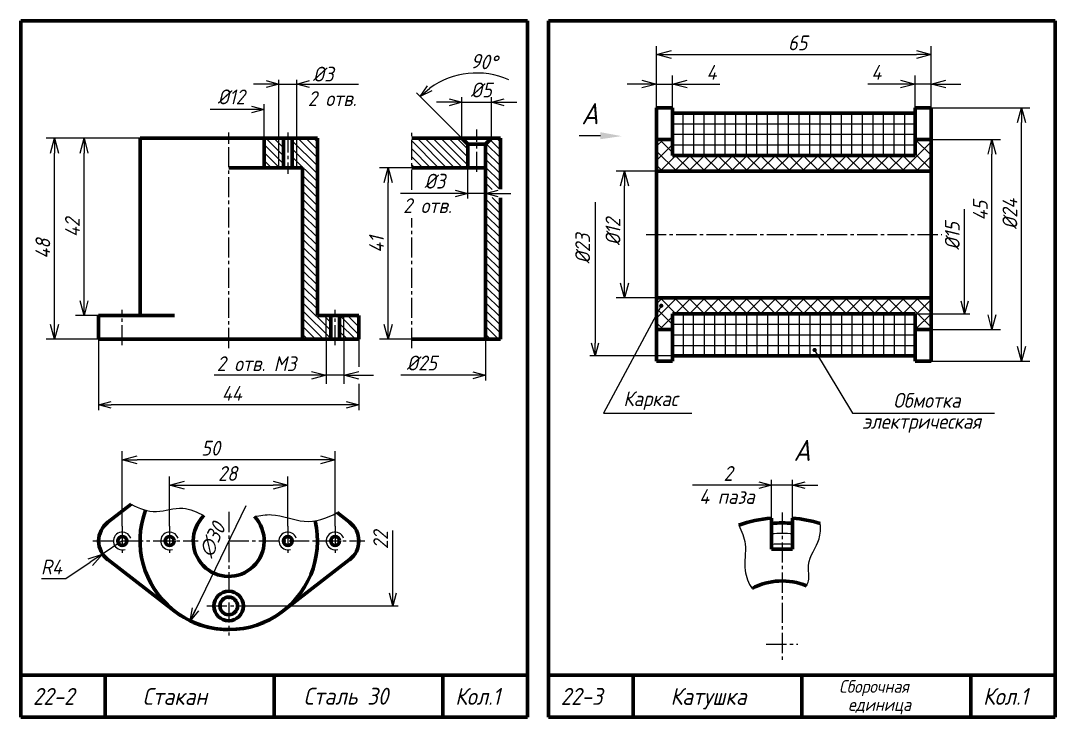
# Model space of a CAD drawing. Header units: millimetres. Extents: x -255 to 513, y 132 to 472.
# Drawn here: x -255 to -10, y 307 to 472 of the extents above; entities that cross this region are included whole.
import ezdxf

# ---------------------------------------------------------------- set-up
doc = ezdxf.new("R2010")
doc.units = ezdxf.units.MM
doc.header["$LTSCALE"] = 0.5
doc.linetypes.add('CENTER2', pattern=[28.575, 19.05, -3.175, 3.175, -3.175])
doc.layers.get('Defpoints').update_dxf_attribs({"color": 5})
doc.styles.get("Standard").update_dxf_attribs({"font": 'isocpeui.ttf', "width": 0.9})
doc.dimstyles.new('Standart 1', dxfattribs={"dimtxt": 3.5, "dimasz": 3.5, "dimexe": 2, "dimexo": 0, "dimgap": 1, "dimtad": 1, "dimtoh": 1, "dimdec": 0, "dimtxsty": 'Standard', "dimblk": 'OPEN30', "dimcen": 2.5, "dimadec": 0, "dimazin": 0, "dimtfac": 1, "dimtdec": 0, "dimtmove": 0, "dimatfit": 3, "dimldrblk": 'DOTSMALL', "dimfxl": 0, "dimarcsym": 0})

# ---------------------------------------------------------------- blocks, each defined once
blk = doc.blocks.new('_Open30')
at = {"color": 0, "linetype": 'ByBlock', "lineweight": -2}
for p, q in [((-1, 0.268), (0, 0)), ((0, 0), (-1, -0.268)), ((0, 0), (-1, 0))]:
    blk.add_line(p, q, dxfattribs=at)
blk = doc.blocks.new('*D95')
at = {"color": 0, "lineweight": -2}
for p, q in [((-230.94, 348.77), (-235.6, 345.67)), ((-244.34, 339.85), (-238.52, 343.73)), ((-250.07, 339.85), (-244.34, 339.85))]:
    blk.add_line(p, q, dxfattribs=at)
at = {"layer": 'Defpoints', "color": 0}
for p in [(-230.94, 348.77), (-235.6, 345.67)]:
    blk.add_point(p, dxfattribs=at)
at = {"color": 0, "lineweight": -2, "xscale": 3.5, "yscale": 3.5, "zscale": 3.5, "rotation": 33.66182331552118}
blk.add_blockref('_Open30', (-235.6, 345.67), dxfattribs=at)
at = {"color": 0, "insert": (-247.7, 342.6), "char_height": 3.5, "attachment_point": 5}
blk.add_mtext('R4', dxfattribs=at)
blk = doc.blocks.new('_DotSmall')
at = {"color": 0, "linetype": 'ByBlock', "const_width": 0.5}
blk.add_lwpolyline([(-0.0625, 0, 1), (0.0625, 0, 1)], format="xyb", close=True, dxfattribs=at)
blk = doc.blocks.new('*D96')
at = {"color": 0, "lineweight": -2}
for p, q in [((-162.41, 437.15), (-170, 437.15)), ((-168, 400.05), (-168, 433.65)), ((-162.41, 396.55), (-170, 396.55))]:
    blk.add_line(p, q, dxfattribs=at)
at = {"layer": 'Defpoints', "color": 0}
for p in [(-168, 437.15), (-162.41, 437.15), (-162.41, 396.55)]:
    blk.add_point(p, dxfattribs=at)
at = {"color": 0, "lineweight": -2, "xscale": 3.5, "yscale": 3.5, "zscale": 3.5}
for p, rotation in [((-168, 437.15), 90), ((-168, 396.55), 270)]:
    blk.add_blockref('_Open30', p, dxfattribs=dict(at, rotation=rotation))
at = {"color": 0, "insert": (-170.75, 419), "char_height": 3.5, "attachment_point": 5, "rotation": 90}
blk.add_mtext('41', dxfattribs=at)
blk = doc.blocks.new('*D97')
at = {"color": 0, "lineweight": -2}
for p, q in [((-219.74, 352.27), (-219.74, 364)), ((-191.74, 352.27), (-191.74, 364)), ((-216.24, 362), (-195.24, 362))]:
    blk.add_line(p, q, dxfattribs=at)
at = {"layer": 'Defpoints', "color": 0}
for p in [(-191.74, 362), (-219.74, 352.27), (-191.74, 352.27)]:
    blk.add_point(p, dxfattribs=at)
at = {"color": 0, "lineweight": -2, "xscale": 3.5, "yscale": 3.5, "zscale": 3.5, "rotation": 180}
blk.add_blockref('_Open30', (-219.74, 362), dxfattribs=at)
at = {"color": 0, "lineweight": -2, "xscale": 3.5, "yscale": 3.5, "zscale": 3.5}
blk.add_blockref('_Open30', (-191.74, 362), dxfattribs=at)
at = {"color": 0, "insert": (-206, 364.75), "char_height": 3.5, "attachment_point": 5}
blk.add_mtext('28', dxfattribs=at)
blk = doc.blocks.new('*D98')
at = {"color": 0, "lineweight": -2}
for p, q in [((-230.94, 352.27), (-230.94, 370)), ((-180.54, 352.27), (-180.54, 370)), ((-184.04, 368), (-227.44, 368))]:
    blk.add_line(p, q, dxfattribs=at)
at = {"layer": 'Defpoints', "color": 0}
for p in [(-230.94, 368), (-230.94, 352.27), (-180.54, 352.27)]:
    blk.add_point(p, dxfattribs=at)
at = {"color": 0, "lineweight": -2, "xscale": 3.5, "yscale": 3.5, "zscale": 3.5, "rotation": 180}
blk.add_blockref('_Open30', (-230.94, 368), dxfattribs=at)
at = {"color": 0, "lineweight": -2, "xscale": 3.5, "yscale": 3.5, "zscale": 3.5}
blk.add_blockref('_Open30', (-180.54, 368), dxfattribs=at)
at = {"color": 0, "insert": (-210, 370.75), "char_height": 3.5, "attachment_point": 5}
blk.add_mtext('50', dxfattribs=at)
blk = doc.blocks.new('*D99')
at = {"color": 0, "lineweight": -2}
for p, q in [((-226.74, 444.15), (-242, 444.15)), ((-240, 405.65), (-240, 440.65)), ((-236.54, 402.15), (-242, 402.15))]:
    blk.add_line(p, q, dxfattribs=at)
at = {"layer": 'Defpoints', "color": 0}
for p in [(-240, 444.15), (-226.74, 444.15), (-236.54, 402.15)]:
    blk.add_point(p, dxfattribs=at)
at = {"color": 0, "lineweight": -2, "xscale": 3.5, "yscale": 3.5, "zscale": 3.5}
for p, rotation in [((-240, 444.15), 90), ((-240, 402.15), 270)]:
    blk.add_blockref('_Open30', p, dxfattribs=dict(at, rotation=rotation))
at = {"color": 0, "insert": (-242.75, 423), "char_height": 3.5, "attachment_point": 5, "rotation": 90}
blk.add_mtext('42', dxfattribs=at)
blk = doc.blocks.new('*D100')
at = {"color": 0, "lineweight": -2}
for p, q in [((-241.25, 444.15), (-249, 444.15)), ((-247, 400.05), (-247, 440.65)), ((-236.54, 396.55), (-249, 396.55))]:
    blk.add_line(p, q, dxfattribs=at)
at = {"layer": 'Defpoints', "color": 0}
for p in [(-247, 444.15), (-241.25, 444.15), (-236.54, 396.55)]:
    blk.add_point(p, dxfattribs=at)
at = {"color": 0, "lineweight": -2, "xscale": 3.5, "yscale": 3.5, "zscale": 3.5}
for p, rotation in [((-247, 444.15), 90), ((-247, 396.55), 270)]:
    blk.add_blockref('_Open30', p, dxfattribs=dict(at, rotation=rotation))
at = {"color": 0, "insert": (-249.75, 418), "char_height": 3.5, "attachment_point": 5, "rotation": 90}
blk.add_mtext('48', dxfattribs=at)
blk = doc.blocks.new('*D101')
at = {"color": 0, "lineweight": -2}
for p, q in [((-39.4, 443.85), (-23, 443.85)), ((-25, 402.35), (-25, 440.35)), ((-39.4, 398.85), (-23, 398.85))]:
    blk.add_line(p, q, dxfattribs=at)
at = {"layer": 'Defpoints', "color": 0}
for p in [(-39.4, 443.85), (-25, 443.85), (-39.4, 398.85)]:
    blk.add_point(p, dxfattribs=at)
at = {"color": 0, "lineweight": -2, "xscale": 3.5, "yscale": 3.5, "zscale": 3.5}
for p, rotation in [((-25, 443.85), 90), ((-25, 398.85), 270)]:
    blk.add_blockref('_Open30', p, dxfattribs=dict(at, rotation=rotation))
at = {"color": 0, "insert": (-27.75, 427), "char_height": 3.5, "attachment_point": 5, "rotation": 90}
blk.add_mtext('45', dxfattribs=at)
blk = doc.blocks.new('*D102')
at = {"color": 0, "lineweight": -2}
for p, q in [((-104.4, 436.35), (-114, 436.35)), ((-112, 409.85), (-112, 432.85)), ((-104.4, 406.35), (-114, 406.35))]:
    blk.add_line(p, q, dxfattribs=at)
at = {"layer": 'Defpoints', "color": 0}
for p in [(-112, 436.35), (-104.4, 436.35), (-104.4, 406.35)]:
    blk.add_point(p, dxfattribs=at)
at = {"color": 0, "lineweight": -2, "xscale": 3.5, "yscale": 3.5, "zscale": 3.5}
for p, rotation in [((-112, 436.35), 90), ((-112, 406.35), 270)]:
    blk.add_blockref('_Open30', p, dxfattribs=dict(at, rotation=rotation))
at = {"color": 0, "insert": (-114.75, 422), "char_height": 3.5, "attachment_point": 5, "rotation": 90}
blk.add_mtext('%%c12', dxfattribs=at)
blk = doc.blocks.new('*D103')
at = {"color": 0, "lineweight": -2}
for p, q in [((-39.4, 451.35), (-16, 451.35)), ((-18, 394.85), (-18, 447.85)), ((-39.4, 391.35), (-16, 391.35))]:
    blk.add_line(p, q, dxfattribs=at)
at = {"layer": 'Defpoints', "color": 0}
for p in [(-39.4, 451.35), (-18, 451.35), (-39.4, 391.35)]:
    blk.add_point(p, dxfattribs=at)
at = {"color": 0, "lineweight": -2, "xscale": 3.5, "yscale": 3.5, "zscale": 3.5}
for p, rotation in [((-18, 451.35), 90), ((-18, 391.35), 270)]:
    blk.add_blockref('_Open30', p, dxfattribs=dict(at, rotation=rotation))
at = {"color": 0, "insert": (-20.75, 426.21), "char_height": 3.5, "attachment_point": 5, "rotation": 90}
blk.add_mtext('%%c24', dxfattribs=at)
blk = doc.blocks.new('*D104')
at = {"color": 0, "lineweight": -2}
for p, q in [((-104.4, 451.35), (-104.4, 459)), ((-100.65, 451.35), (-100.65, 459)), ((-107.9, 457), (-111.4, 457)), ((-104.4, 457), (-100.65, 457)), ((-97.15, 457), (-89.44, 457))]:
    blk.add_line(p, q, dxfattribs=at)
at = {"layer": 'Defpoints', "color": 0}
for p in [(-100.65, 457), (-104.4, 451.35), (-100.65, 451.35)]:
    blk.add_point(p, dxfattribs=at)
at = {"color": 0, "lineweight": -2, "xscale": 3.5, "yscale": 3.5, "zscale": 3.5}
blk.add_blockref('_Open30', (-104.4, 457), dxfattribs=at)
at = {"color": 0, "lineweight": -2, "xscale": 3.5, "yscale": 3.5, "zscale": 3.5, "rotation": 180}
blk.add_blockref('_Open30', (-100.65, 457), dxfattribs=at)
at = {"color": 0, "insert": (-91.41, 459.75), "char_height": 3.5, "attachment_point": 5}
blk.add_mtext('4', dxfattribs=at)
blk = doc.blocks.new('*D105')
at = {"color": 0, "lineweight": -2}
for p, q in [((-43.15, 451.35), (-43.15, 459)), ((-39.4, 451.35), (-39.4, 459)), ((-46.65, 457), (-54.36, 457)), ((-39.4, 457), (-43.15, 457)), ((-35.9, 457), (-32.4, 457))]:
    blk.add_line(p, q, dxfattribs=at)
at = {"layer": 'Defpoints', "color": 0}
for p in [(-39.4, 457), (-43.15, 451.35), (-39.4, 451.35)]:
    blk.add_point(p, dxfattribs=at)
at = {"color": 0, "lineweight": -2, "xscale": 3.5, "yscale": 3.5, "zscale": 3.5}
blk.add_blockref('_Open30', (-43.15, 457), dxfattribs=at)
at = {"color": 0, "lineweight": -2, "xscale": 3.5, "yscale": 3.5, "zscale": 3.5, "rotation": 180}
blk.add_blockref('_Open30', (-39.4, 457), dxfattribs=at)
at = {"color": 0, "insert": (-52.39, 459.75), "char_height": 3.5, "attachment_point": 5}
blk.add_mtext('4', dxfattribs=at)
blk = doc.blocks.new('*D106')
at = {"color": 0, "lineweight": -2}
for p, q in [((-104.4, 458.25), (-104.4, 466)), ((-39.4, 458.25), (-39.4, 466)), ((-100.9, 464), (-42.9, 464))]:
    blk.add_line(p, q, dxfattribs=at)
at = {"layer": 'Defpoints', "color": 0}
for p in [(-39.4, 464), (-104.4, 458.25), (-39.4, 458.25)]:
    blk.add_point(p, dxfattribs=at)
at = {"color": 0, "lineweight": -2, "xscale": 3.5, "yscale": 3.5, "zscale": 3.5, "rotation": 180}
blk.add_blockref('_Open30', (-104.4, 464), dxfattribs=at)
at = {"color": 0, "lineweight": -2, "xscale": 3.5, "yscale": 3.5, "zscale": 3.5}
blk.add_blockref('_Open30', (-39.4, 464), dxfattribs=at)
at = {"color": 0, "insert": (-71, 466.75), "char_height": 3.5, "attachment_point": 5}
blk.add_mtext('65', dxfattribs=at)

msp = doc.modelspace()

# ---------------------------------------------------------------- hatches: boundary and pattern name
h = msp.add_hatch()
h.set_pattern_fill('ANSI31', color=256, scale=0.42, angle=90, style=0)
h.set_pattern_definition([(135, (-272.2412, 319.5468), (-0.942927, -0.942927), [])])
h.paths.add_polyline_path([(-193.84, 444.15), (-197.34, 444.15), (-197.34, 437.15), (-193.84, 437.15)])
h.paths.add_polyline_path([(-192.79, 444.15), (-193.84, 444.15), (-193.84, 437.15), (-192.79, 437.15)])
h.paths.add_polyline_path([(-190.69, 437.15), (-189.64, 437.15), (-189.64, 444.15), (-190.69, 444.15)])
h.paths.add_polyline_path([(-189.64, 437.15), (-188.24, 437.15), (-188.24, 396.55), (-182.64, 396.55), (-182.64, 402.15), (-184.74, 402.15), (-184.74, 444.15), (-189.64, 444.15)])
h.paths.add_polyline_path([(-181.59, 402.15), (-182.64, 402.15), (-182.64, 396.55), (-181.59, 396.55)])
h.paths.add_polyline_path([(-179.49, 396.55), (-178.44, 396.55), (-178.44, 402.15), (-179.49, 402.15)])
h.paths.add_polyline_path([(-178.44, 396.55), (-174.94, 396.55), (-174.94, 402.15), (-178.44, 402.15)])

# ---------------------------------------------------------------- linework, layer by layer
at = {"lineweight": 60}
for p, q in [((-135, 472), (-255, 472)), ((-255, 472), (-255, 307)), ((-135, 307), (-135, 472)), ((-10, 472), (-130, 472)), ((-130, 472), (-130, 307)), ((-10, 307), (-10, 472)), ((-104.4, 391.35), (-104.4, 451.35)), ((-100.65, 451.35), (-104.4, 451.35)), ((-100.65, 440.1), (-100.65, 451.35)), ((-43.15, 440.1), (-43.15, 451.35)), ((-39.4, 451.35), (-43.15, 451.35)), ((-39.4, 451.35), (-39.4, 391.35)), ((-100.65, 450.1), (-43.15, 450.1)), ((-226.74, 444.15), (-184.74, 444.15)), ((-226.74, 402.15), (-226.74, 444.15)), ((-197.34, 437.15), (-197.34, 444.15)), ((-192.79, 437.15), (-192.79, 444.15)), ((-190.69, 437.15), (-190.69, 444.15)), ((-184.74, 402.15), (-184.74, 444.15)), ((-162.41, 444.15), (-141.41, 444.15)), ((-149.11, 442.75), (-150.51, 444.15)), ((-144.91, 442.75), (-143.51, 444.15)), ((-141.41, 432.08), (-141.41, 444.15)), ((-104.4, 443.85), (-100.65, 443.85)), ((-43.15, 443.85), (-39.4, 443.85)), ((-149.11, 442.75), (-149.11, 437.15)), ((-149.11, 442.75), (-144.91, 442.75)), ((-144.91, 437.15), (-144.91, 442.75)), ((-100.65, 440.1), (-43.15, 440.1)), ((-188.24, 437.15), (-205.74, 437.15)), ((-188.24, 396.55), (-188.24, 437.15)), ((-144.91, 437.15), (-162.41, 437.15)), ((-144.91, 396.55), (-144.91, 437.15)), ((-39.4, 436.35), (-104.4, 436.35)), ((-141.41, 396.55), (-141.41, 430.02)), ((-39.4, 406.35), (-104.4, 406.35)), ((-236.54, 396.55), (-236.54, 402.15)), ((-236.54, 402.15), (-218.57, 402.15)), ((-174.94, 402.15), (-184.74, 402.15)), ((-181.59, 396.55), (-181.59, 402.15)), ((-179.49, 396.55), (-179.49, 402.15)), ((-174.94, 402.15), (-174.94, 396.55)), ((-100.65, 402.6), (-43.15, 402.6)), ((-100.65, 402.6), (-100.65, 391.35)), ((-43.15, 402.6), (-43.15, 391.35)), ((-104.4, 398.85), (-100.65, 398.85)), ((-43.15, 398.85), (-39.4, 398.85)), ((-236.54, 396.55), (-174.94, 396.55)), ((-141.41, 396.55), (-162.41, 396.55)), ((-100.65, 392.6), (-43.15, 392.6)), ((-100.65, 391.35), (-104.4, 391.35)), ((-39.4, 391.35), (-43.15, 391.35)), ((-234.36, 353.2), (-228.85, 357.46)), ((-177.12, 353.2), (-180.07, 355.48)), ((-77.2, 346.8), (-77.2, 354.19)), ((-72.2, 346.8), (-72.2, 354.19)), ((-77.2, 346.8), (-72.2, 346.8)), ((-234.36, 344.34), (-218.57, 332.15)), ((-177.12, 344.34), (-192.91, 332.15)), ((-135, 317), (-255, 317)), ((-255, 317), (-255, 307)), ((-235, 317), (-235, 307)), ((-195, 317), (-195, 307)), ((-155, 317), (-155, 307)), ((-10, 317), (-130, 317)), ((-130, 317), (-130, 307)), ((-110, 317), (-110, 307)), ((-70, 317), (-70, 307)), ((-30, 317), (-30, 307)), ((-255, 307), (-135, 307)), ((-130, 307), (-10, 307))]:
    msp.add_line(p, q, dxfattribs=at)
for p, q in [((-196.84, 457), (-199.84, 457)), ((-193.84, 444.15), (-193.84, 458)), ((-193.84, 457), (-189.64, 457)), ((-189.64, 444.15), (-189.64, 458)), ((-186.64, 457), (-175, 457)), ((-150.51, 444.15), (-161.29, 454.93)), ((-150.51, 444.15), (-150.51, 453.92)), ((-143.51, 444.15), (-143.51, 453.92)), ((-200.34, 450.95), (-210.14, 450.95)), ((-197.34, 444.15), (-197.34, 452.2)), ((-153.51, 452.67), (-156.51, 452.67)), ((-150.51, 452.67), (-143.51, 452.67)), ((-140.51, 452.67), (-137.51, 452.67)), ((-98.15, 440.1), (-98.15, 450.1)), ((-95.65, 450.1), (-95.65, 440.1)), ((-93.15, 440.1), (-93.15, 450.1)), ((-90.65, 450.1), (-90.65, 440.1)), ((-88.15, 440.1), (-88.15, 450.1)), ((-85.65, 440.1), (-85.65, 450.1)), ((-83.15, 440.1), (-83.15, 450.1)), ((-80.65, 440.1), (-80.65, 450.1)), ((-78.15, 440.1), (-78.15, 450.1)), ((-75.65, 440.1), (-75.65, 450.1)), ((-73.15, 440.1), (-73.15, 450.1)), ((-70.65, 440.1), (-70.65, 450.1)), ((-68.15, 440.1), (-68.15, 450.1)), ((-65.65, 440.1), (-65.65, 450.1)), ((-63.15, 440.1), (-63.15, 450.1)), ((-60.65, 440.1), (-60.65, 450.1)), ((-58.15, 440.1), (-58.15, 450.1)), ((-55.65, 440.1), (-55.65, 450.1)), ((-53.15, 440.1), (-53.15, 450.1)), ((-50.65, 440.1), (-50.65, 450.1)), ((-48.15, 440.1), (-48.15, 450.1)), ((-45.65, 440.1), (-45.65, 450.1)), ((-100.65, 447.6), (-43.15, 447.6)), ((-193.84, 437.15), (-193.84, 444.15)), ((-189.64, 437.15), (-189.64, 444.15)), ((-156.04, 437.15), (-162.41, 443.51)), ((-154.15, 437.15), (-161.15, 444.15)), ((-152.27, 437.15), (-159.27, 444.15)), ((-150.38, 437.15), (-157.38, 444.15)), ((-149.11, 437.76), (-155.5, 444.15)), ((-149.11, 439.64), (-153.61, 444.15)), ((-149.11, 441.53), (-151.73, 444.15)), ((-141.41, 441.37), (-143.84, 443.81)), ((-141.41, 443.26), (-142.3, 444.15)), ((-117.72, 444.75), (-122.72, 444.76)), ((-102.82, 443.85), (-104.4, 442.27)), ((-103.75, 443.85), (-100.65, 440.74)), ((-100.65, 445.1), (-43.15, 445.1)), ((-43.15, 443.86), (-39.4, 440.11)), ((-42.2, 443.85), (-43.15, 442.9)), ((-39.77, 443.85), (-39.4, 443.48)), ((-157.93, 437.15), (-162.41, 441.63)), ((-141.41, 437.6), (-144.91, 441.1)), ((-141.41, 439.49), (-144.79, 442.87)), ((-100.65, 442.65), (-104.4, 438.9)), ((-104.4, 441.13), (-99.62, 436.35)), ((-100.65, 442.6), (-43.15, 442.6)), ((-39.4, 443.28), (-46.33, 436.35)), ((-159.81, 437.15), (-162.41, 439.74)), ((-141.41, 435.72), (-144.91, 439.22)), ((-99.83, 440.1), (-103.58, 436.35)), ((-96.46, 440.1), (-100.21, 436.35)), ((-100, 440.1), (-96.25, 436.35)), ((-93.1, 440.1), (-96.85, 436.35)), ((-96.64, 440.1), (-92.89, 436.35)), ((-89.73, 440.1), (-93.48, 436.35)), ((-93.27, 440.1), (-89.52, 436.35)), ((-86.36, 440.1), (-90.11, 436.35)), ((-89.9, 440.1), (-86.15, 436.35)), ((-82.99, 440.1), (-86.74, 436.35)), ((-86.53, 440.1), (-82.78, 436.35)), ((-79.63, 440.1), (-83.38, 436.35)), ((-83.17, 440.1), (-79.42, 436.35)), ((-76.26, 440.1), (-80.01, 436.35)), ((-79.8, 440.1), (-76.05, 436.35)), ((-72.89, 440.1), (-76.64, 436.35)), ((-76.43, 440.1), (-72.68, 436.35)), ((-69.52, 440.1), (-73.27, 436.35)), ((-73.06, 440.1), (-69.31, 436.35)), ((-66.16, 440.1), (-69.91, 436.35)), ((-69.7, 440.1), (-65.95, 436.35)), ((-62.79, 440.1), (-66.54, 436.35)), ((-66.33, 440.1), (-62.58, 436.35)), ((-59.42, 440.1), (-63.17, 436.35)), ((-62.96, 440.1), (-59.21, 436.35)), ((-56.05, 440.1), (-59.8, 436.35)), ((-59.59, 440.1), (-55.84, 436.35)), ((-52.68, 440.1), (-56.43, 436.35)), ((-56.23, 440.1), (-52.48, 436.35)), ((-49.32, 440.1), (-53.07, 436.35)), ((-52.86, 440.1), (-49.11, 436.35)), ((-45.95, 440.1), (-49.7, 436.35)), ((-49.49, 440.1), (-45.74, 436.35)), ((-46.12, 440.1), (-42.37, 436.35)), ((-43.15, 440.49), (-39.4, 436.74)), ((-39.4, 439.91), (-42.96, 436.35)), ((-161.7, 437.15), (-162.41, 437.86)), ((-149.11, 429.87), (-149.11, 437.15)), ((-141.41, 433.83), (-144.91, 437.33)), ((-104.4, 437.76), (-102.99, 436.35)), ((-39.4, 436.55), (-39.6, 436.35)), ((-141.74, 432.28), (-144.91, 435.44)), ((-143.33, 431.98), (-144.91, 433.56)), ((-152.11, 431.05), (-165.05, 431.05)), ((-144.91, 431.05), (-149.11, 431.05)), ((-141.41, 426.29), (-144.91, 429.79)), ((-141.41, 428.17), (-143.34, 430.1)), ((-141.91, 431.05), (-138.91, 431.05)), ((-119, 429), (-119, 395.6)), ((-141.41, 424.4), (-144.91, 427.9)), ((-31.47, 405.6), (-31.47, 427.39)), ((-141.41, 422.51), (-144.91, 426.01)), ((-141.41, 420.63), (-144.91, 424.13)), ((-141.41, 418.74), (-144.91, 422.24)), ((-226.74, 402.15), (-226.74, 420.25)), ((-184.74, 402.15), (-184.74, 420.25)), ((-184.74, 402.15), (-184.74, 419.25)), ((-141.41, 416.86), (-144.91, 420.36)), ((-141.41, 414.97), (-144.91, 418.47)), ((-141.41, 413.08), (-144.91, 416.58)), ((-188.24, 410.93), (-188.24, 414.34)), ((-141.41, 411.2), (-144.91, 414.7)), ((-144.91, 410.93), (-144.91, 414.34)), ((-141.41, 409.31), (-144.91, 412.81)), ((-141.41, 407.43), (-144.91, 410.93)), ((-141.41, 405.54), (-144.91, 409.04)), ((-141.41, 403.66), (-144.91, 407.16)), ((-141.41, 401.77), (-144.91, 405.27)), ((-103.32, 404.47), (-117, 379)), ((-104.4, 404.94), (-102.99, 406.35)), ((-104.4, 401.57), (-99.62, 406.35)), ((-99.83, 402.6), (-103.58, 406.35)), ((-96.46, 402.6), (-100.21, 406.35)), ((-100, 402.6), (-96.25, 406.35)), ((-93.1, 402.6), (-96.85, 406.35)), ((-96.64, 402.6), (-92.89, 406.35)), ((-89.73, 402.6), (-93.48, 406.35)), ((-93.27, 402.6), (-89.52, 406.35)), ((-86.36, 402.6), (-90.11, 406.35)), ((-89.9, 402.6), (-86.15, 406.35)), ((-82.99, 402.6), (-86.74, 406.35)), ((-86.53, 402.6), (-82.78, 406.35)), ((-79.63, 402.6), (-83.38, 406.35)), ((-83.17, 402.6), (-79.42, 406.35)), ((-76.26, 402.6), (-80.01, 406.35)), ((-79.8, 402.6), (-76.05, 406.35)), ((-72.89, 402.6), (-76.64, 406.35)), ((-76.43, 402.6), (-72.68, 406.35)), ((-69.52, 402.6), (-73.27, 406.35)), ((-73.06, 402.6), (-69.31, 406.35)), ((-66.16, 402.6), (-69.91, 406.35)), ((-69.7, 402.6), (-65.95, 406.35)), ((-62.79, 402.6), (-66.54, 406.35)), ((-66.33, 402.6), (-62.58, 406.35)), ((-59.42, 402.6), (-63.17, 406.35)), ((-62.96, 402.6), (-59.21, 406.35)), ((-56.05, 402.6), (-59.8, 406.35)), ((-59.59, 402.6), (-55.84, 406.35)), ((-52.68, 402.6), (-56.43, 406.35)), ((-56.23, 402.6), (-52.48, 406.35)), ((-49.32, 402.6), (-53.07, 406.35)), ((-52.86, 402.6), (-49.11, 406.35)), ((-45.95, 402.6), (-49.7, 406.35)), ((-49.49, 402.6), (-45.74, 406.35)), ((-39.4, 399.42), (-46.33, 406.35)), ((-46.12, 402.6), (-42.37, 406.35)), ((-43.15, 402.2), (-39.4, 405.95)), ((-39.4, 402.78), (-42.96, 406.35)), ((-39.4, 406.15), (-39.6, 406.35)), ((-182.64, 396.55), (-182.64, 402.15)), ((-178.44, 396.55), (-178.44, 402.15)), ((-141.41, 399.88), (-144.91, 403.38)), ((-100.65, 400.05), (-104.4, 403.8)), ((-103.75, 398.85), (-100.65, 401.95)), ((-98.15, 402.6), (-98.15, 392.6)), ((-95.65, 392.6), (-95.65, 402.6)), ((-93.15, 402.6), (-93.15, 392.6)), ((-90.65, 392.6), (-90.65, 402.6)), ((-88.15, 402.6), (-88.15, 392.6)), ((-85.65, 402.6), (-85.65, 392.6)), ((-83.15, 402.6), (-83.15, 392.6)), ((-80.65, 402.6), (-80.65, 392.6)), ((-78.15, 402.6), (-78.15, 392.6)), ((-75.65, 402.6), (-75.65, 392.6)), ((-73.15, 402.6), (-73.15, 392.6)), ((-70.65, 402.6), (-70.65, 392.6)), ((-68.15, 402.6), (-68.15, 392.6)), ((-65.65, 402.6), (-65.65, 392.6)), ((-63.15, 402.6), (-63.15, 392.6)), ((-60.65, 402.6), (-60.65, 392.6)), ((-58.15, 402.6), (-58.15, 392.6)), ((-55.65, 402.6), (-55.65, 392.6)), ((-53.15, 402.6), (-53.15, 392.6)), ((-50.65, 402.6), (-50.65, 392.6)), ((-48.15, 402.6), (-48.15, 392.6)), ((-45.65, 402.6), (-45.65, 392.6)), ((-43.15, 402.6), (-30.22, 402.6)), ((-43.15, 398.84), (-39.4, 402.59)), ((-141.41, 398), (-144.91, 401.5)), ((-141.84, 396.55), (-144.91, 399.61)), ((-102.82, 398.85), (-104.4, 400.43)), ((-100.65, 400.1), (-43.15, 400.1)), ((-42.2, 398.85), (-43.15, 399.8)), ((-143.73, 396.55), (-144.91, 397.73)), ((-100.65, 397.6), (-43.15, 397.6)), ((-236.54, 396.55), (-236.54, 379.75)), ((-182.64, 396.55), (-182.64, 386)), ((-178.44, 396.55), (-178.44, 386)), ((-174.94, 396.55), (-174.94, 390)), ((-144.91, 396.55), (-144.91, 386.75)), ((-100.65, 395.1), (-43.15, 395.1)), ((-100.65, 392.6), (-120.25, 392.6)), ((-67, 394), (-58, 379)), ((-186.14, 388), (-209.2, 388)), ((-178.44, 388), (-182.64, 388)), ((-174.94, 388), (-171.44, 388)), ((-147.91, 388), (-165, 388)), ((-174.94, 386), (-174.94, 379.75)), ((-177.94, 381), (-233.54, 381)), ((-117, 379), (-96.11, 379)), ((-58, 379), (-24.38, 379)), ((-77.2, 354.19), (-77.2, 363.26)), ((-72.2, 354.19), (-72.2, 363.26)), ((-80.2, 362.01), (-95.93, 362.01)), ((-72.2, 362.01), (-77.2, 362.01)), ((-69.2, 362.01), (-66.2, 362.01)), ((-201.72, 357.08), (-214.89, 329.87)), ((-166.88, 336.37), (-166.88, 351.25)), ((-200.58, 333.37), (-165.63, 333.37))]:
    msp.add_line(p, q)
at = {"linetype": 'CENTER2', "ltscale": 0.5}
for p, q in [((-147.01, 436.2), (-147.01, 446.22)), ((-205.74, 394.45), (-205.74, 445.55)), ((-191.74, 445.55), (-191.74, 435.75)), ((-162.41, 431.91), (-162.41, 445.55)), ((-162.41, 394.45), (-162.41, 425.21)), ((-106.9, 421.35), (-36.9, 421.35)), ((-230.94, 395.15), (-230.94, 403.55)), ((-180.54, 395.15), (-180.54, 403.55)), ((-205.74, 355.65), (-205.74, 326.37)), ((-74.7, 355.55), (-74.7, 320.55)), ((-230.94, 352.27), (-230.94, 345.27)), ((-219.74, 352.27), (-219.74, 345.27)), ((-191.74, 352.27), (-191.74, 345.27)), ((-180.54, 352.27), (-180.54, 345.27)), ((-237.94, 348.77), (-213, 348.77)), ((-205.74, 348.77), (-173.54, 348.77)), ((-210.91, 333.37), (-200.58, 333.37)), ((-78.45, 324.3), (-70.95, 324.3))]:
    msp.add_line(p, q, dxfattribs=at)
at = {"const_width": 0.5}
for points in [[(-103.57, 404.47, 1), (-103.07, 404.47, 1)], [(-67.25, 394, 1), (-66.75, 394, 1)]]:
    msp.add_lwpolyline(points, format="xyb", close=True, dxfattribs=at)
at = {"lineweight": 60}
for centre, radius in [((-230.94, 348.77), 1.05), ((-219.74, 348.77), 1.05), ((-191.74, 348.77), 1.05), ((-180.54, 348.77), 1.05), ((-205.74, 333.37), 3.5), ((-205.74, 333.37), 2.1)]:
    msp.add_circle(centre, radius, dxfattribs=at)
for centre, radius, start, end in [((-147.01, 440.65), 18.95, 66.3863, 125.9183), ((-230.94, 348.77), 2.1, 18.4349, 288.4349), ((-219.74, 348.77), 2.1, 18.4349, 288.4349), ((-191.74, 348.77), 2.1, 18.4349, 288.4349), ((-180.54, 348.77), 2.1, 18.4349, 288.4349), ((-74.7, 324.3), 26.25, 84.535, 95.465), ((-74.7, 324.3), 23.75, 83.9577, 96.0423)]:
    msp.add_arc(centre, radius, start, end)
for centre, radius, start, end in [((-205.74, 348.77), 21, 159.6148, 13.163), ((-230.94, 348.77), 5.6, 127.6699, 232.3301), ((-205.74, 348.77), 8.4, 134.3168, 43.4252), ((-180.54, 348.77), 5.6, 307.6699, 52.3301), ((-74.7, 324.3), 30, 94.7802, 110.0352), ((-74.7, 324.3), 28.75, 85.0115, 94.9885), ((-74.7, 324.3), 30, 72.43, 85.2198), ((-74.7, 324.3), 15, 67.379, 118.2128), ((-205.74, 348.77), 21, 232.3301, 307.6699)]:
    msp.add_arc(centre, radius, start, end, dxfattribs=at)
for points, knots in [([(-228.85, 357.46), (-226.9, 356.46), (-222.96, 354.96), (-216.84, 357.42), (-213.26, 355.58), (-211.61, 354.78)], [3.576902, 3.576902, 3.576902, 3.576902, 11.7047, 19.766958, 26.614624, 26.614624, 26.614624, 26.614624]), ([(-199.64, 354.54), (-198.3, 354.84), (-194.29, 355.48), (-187.65, 352.36), (-182.61, 354.11), (-180.07, 355.48)], [42.465501, 42.465501, 42.465501, 42.465501, 47.596173, 57.794212, 68.51052, 68.51052, 68.51052, 68.51052]), ([(-68.93, 338.14), (-68.71, 338.5), (-68.07, 340), (-69.2, 344.21), (-65.68, 348.22), (-65.56, 351.66), (-65.65, 352.9)], [25.413221, 25.413221, 25.413221, 25.413221, 26.458757, 29.458757, 34.843922, 37.773595, 37.773595, 37.773595, 37.773595]), ([(-84.98, 352.48), (-84.24, 351.03), (-82.83, 347.64), (-84.08, 342.44), (-82.68, 338.76), (-81.79, 337.51)], [1.591326, 1.591326, 1.591326, 1.591326, 5.385165, 10.385165, 13.924331, 13.924331, 13.924331, 13.924331])]:
    msp.add_open_spline(points, degree=3, knots=knots)
msp.add_solid([(-117.74, 443.92), (-117.71, 445.59), (-112.72, 444.66)])

# ---------------------------------------------------------------- block references
for p, xscale, yscale, zscale in [((-193.84, 457), 3, 3, 3), ((-150.51, 452.67), 3, 3, 3), ((-197.34, 450.95), 3, 3, 3), ((-149.11, 431.05), 3, 3, 3), ((-182.64, 388), 3.5, 3.5, 3.5), ((-144.91, 388), 3, 3, 3), ((-174.94, 381), 3, 3, 3), ((-77.2, 362.01), 3, 3, 3)]:
    msp.add_blockref('_Open30', p, dxfattribs=dict(xscale=xscale, yscale=yscale, zscale=zscale))
for p, xscale, yscale, zscale, rotation in [((-189.64, 457), 3, 3, 3, 180), ((-160.41, 454.04), 3.000000000000025, 3, 3, 220.4591392332107), ((-143.51, 452.67), 3, 3, 3, 180), ((-144.91, 431.05), 3, 3, 3, 180), ((-31.47, 402.6), 3, 3, 3, 270), ((-119, 392.6), 3, 3, 3, 270), ((-178.44, 388), 3.5, 3.5, 3.5, 180), ((-236.54, 381), 3, 3, 3, 180), ((-72.2, 362.01), 3, 3, 3, 180), ((-166.88, 333.37), 3, 3, 3, 270), ((-214.89, 329.87), 3.000000000000053, 3, 3, 244.1613352997799)]:
    msp.add_blockref('_Open30', p, dxfattribs=dict(xscale=xscale, yscale=yscale, zscale=zscale, rotation=rotation))

# ---------------------------------------------------------------- texts
at = {"width": 0.9}
for s, height, p in [('2 отв.', 3.5, (-186.98, 451.79)), ('А', 5, (-122.21, 447.47)), ('2 отв.', 3.5, (-164.43, 426.44)), ('2 отв. М3', 3.5, (-208.58, 389)), ('Каркас', 3.5, (-112.28, 380.7)), ('Обмотка', 3.5, (-48.36, 380.33)), ('электрическая', 3.5, (-55.69, 375.34)), ('А', 5, (-71.98, 367.73)), ('4 паза', 3.5, (-94.32, 357.55)), ('22-2', 4, (-252.11, 309.95)), ('Стакан', 4, (-226.11, 309.95)), ('Сталь 30', 4, (-188, 310)), ('Кол.1', 4, (-152.11, 309.95)), ('22-3', 4, (-127.11, 309.95)), ('Катушка', 4, (-101.11, 309.95)), ('Сборочная', 3, (-61.21, 312.81)), ('Кол.1', 4, (-27.11, 309.95)), ('единица', 3, (-59.05, 308.52))]:
    msp.add_text(s, height=height, dxfattribs=at).set_placement(p)
at = {"char_height": 3.5, "attachment_point": 5}
for s, insert, rotation in [('90°', (-145.26, 462.27), 355.391), ('%%c15', (-34.4, 421.01), 90), ('%%c23', (-121.92, 418), 90), ('∅30', (-209.6, 349.05), 64.1613), ('22', (-169.75, 349), 90)]:
    msp.add_mtext(s, dxfattribs=dict(at, insert=insert, rotation=rotation))
for s, insert in [('%%c3', (-183.36, 459.34)), ('%%c12', (-205.14, 453.95)), ('%%c5', (-145.92, 455.59)), ('%%c3', (-156.93, 433.98)), ('%%c25', (-160, 390.92)), ('44', (-205, 383.75)), ('2', (-87.47, 364.76))]:
    msp.add_mtext(s, dxfattribs=dict(at, insert=insert))

# ---------------------------------------------------------------- dimensions: what is measured, and where the dimension line sits
for base, p1, p2, picture, middle in [((-39.4, 464), (-104.4, 458.25), (-39.4, 458.25), '*D106', (-71, 464)), ((-100.65, 457), (-104.4, 451.35), (-100.65, 451.35), '*D104', (-91.41, 457)), ((-39.4, 457), (-43.15, 451.35), (-39.4, 451.35), '*D105', (-52.39, 457)), ((-230.94, 368), (-180.54, 352.27), (-230.94, 352.27), '*D98', (-210, 368)), ((-191.74, 362), (-219.74, 352.27), (-191.74, 352.27), '*D97', (-206, 362))]:
    dim = msp.add_linear_dim(base=base, p1=p1, p2=p2, dimstyle='Standart 1')
    dim.commit()
    dim.dimension.update_dxf_attribs({"geometry": picture, "text_midpoint": middle, "dimtype": 160})
for base, p1, p2, text, picture, middle in [((-18, 451.35), (-39.4, 391.35), (-39.4, 451.35), '%%c24', '*D103', (-18, 426.21)), ((-112, 436.35), (-104.4, 406.35), (-104.4, 436.35), '%%c12', '*D102', (-112, 422))]:
    dim = msp.add_linear_dim(base=base, p1=p1, p2=p2, angle=90, text=text, dimstyle='Standart 1')
    dim.commit()
    dim.dimension.update_dxf_attribs({"geometry": picture, "text_midpoint": middle, "dimtype": 160})
for base, p1, p2, picture, middle in [((-247, 444.15), (-236.54, 396.55), (-241.25, 444.15), '*D100', (-247, 418)), ((-240, 444.15), (-236.54, 402.15), (-226.74, 444.15), '*D99', (-240, 423)), ((-25, 443.85), (-39.4, 398.85), (-39.4, 443.85), '*D101', (-25, 427)), ((-168, 437.15), (-162.41, 396.55), (-162.41, 437.15), '*D96', (-168, 419))]:
    dim = msp.add_linear_dim(base=base, p1=p1, p2=p2, angle=90, dimstyle='Standart 1')
    dim.commit()
    dim.dimension.update_dxf_attribs({"geometry": picture, "text_midpoint": middle, "dimtype": 160})
dim = msp.add_radius_dim(center=(-230.94, 348.77), mpoint=(-235.6, 345.67), text='R4', dimstyle='Standart 1')
dim.commit()
dim.dimension.update_dxf_attribs({"geometry": '*D95', "text_midpoint": (-247.7, 342.6)})

doc.saveas('drawing.dxf')
